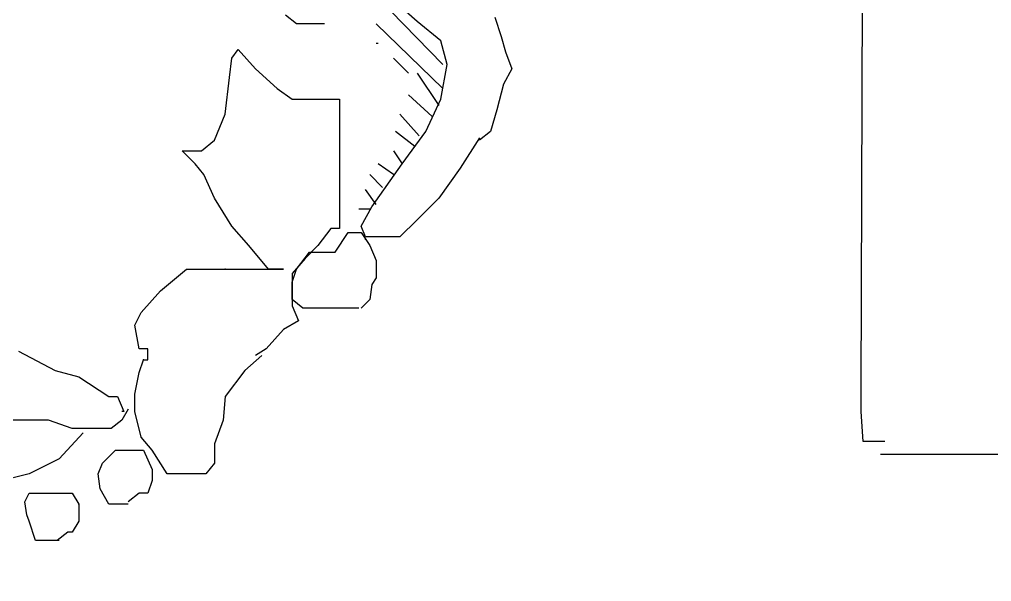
# Model space of a CAD drawing. Extents: x 735054 to 735644, y 4350981 to 4352008.
# Drawn here: x 735081.075 to 735085.585, y 4351835.47 to 4351838.08 of the extents above; entities that cross this region are included whole.
import ezdxf

# ---------------------------------------------------------------- set-up
doc = ezdxf.new("R2010")
doc.units = 0
doc.layers.get('0').update_dxf_attribs({"linetype": 'CONTINUOUS'})

msp = doc.modelspace()

# ---------------------------------------------------------------- linework, layer by layer
at = {"color": 0, "linetype": 'CONTINUOUS'}
for p, q in [((735084.98, 4351836.36), (735084.99, 4351839.22)), ((735084.98, 4351836.36), (735084.99, 4351839.22)), ((735082.68, 4351838.24), (735083.04, 4351837.87)), ((735082.68, 4351838.24), (735083.04, 4351837.87)), ((735082.92, 4351838.07), (735082.83, 4351838.15)), ((735082.92, 4351838.07), (735082.83, 4351838.15)), ((735082.36, 4351838.06), (735082.31, 4351838.1)), ((735082.36, 4351838.06), (735082.31, 4351838.1)), ((735083.28, 4351838.09), (735083.31, 4351838)), ((735083.28, 4351838.09), (735083.31, 4351838)), ((735082.4, 4351838.06), (735082.36, 4351838.06)), ((735082.4, 4351838.06), (735082.36, 4351838.06)), ((735082.49, 4351838.06), (735082.4, 4351838.06)), ((735082.49, 4351838.06), (735082.4, 4351838.06)), ((735083.04, 4351837.76), (735082.73, 4351838.06)), ((735083.04, 4351837.76), (735082.73, 4351838.06)), ((735083.03, 4351837.98), (735082.92, 4351838.07)), ((735083.03, 4351837.98), (735082.92, 4351838.07)), ((735083.31, 4351838), (735083.33, 4351837.93)), ((735083.31, 4351838), (735083.33, 4351837.93)), ((735082.73, 4351837.97), (735082.74, 4351837.97)), ((735082.73, 4351837.97), (735082.74, 4351837.97)), ((735083.06, 4351837.87), (735083.03, 4351837.98)), ((735083.06, 4351837.87), (735083.03, 4351837.98)), ((735082.06, 4351837.9), (735082.09, 4351837.94)), ((735082.06, 4351837.9), (735082.09, 4351837.94)), ((735082.09, 4351837.94), (735082.17, 4351837.85)), ((735082.09, 4351837.94), (735082.17, 4351837.85)), ((735083.33, 4351837.93), (735083.36, 4351837.85)), ((735083.33, 4351837.93), (735083.36, 4351837.85)), ((735082.05, 4351837.81), (735082.06, 4351837.9)), ((735082.05, 4351837.81), (735082.06, 4351837.9)), ((735082.81, 4351837.9), (735082.88, 4351837.83)), ((735082.81, 4351837.9), (735082.88, 4351837.83)), ((735083.03, 4351837.71), (735083.06, 4351837.87)), ((735083.03, 4351837.71), (735083.06, 4351837.87)), ((735082.17, 4351837.85), (735082.27, 4351837.76)), ((735082.17, 4351837.85), (735082.27, 4351837.76)), ((735082.92, 4351837.83), (735083.02, 4351837.68)), ((735082.92, 4351837.83), (735083.02, 4351837.68)), ((735083.36, 4351837.85), (735083.32, 4351837.78)), ((735083.36, 4351837.85), (735083.32, 4351837.78)), ((735082.03, 4351837.64), (735082.05, 4351837.81)), ((735082.03, 4351837.64), (735082.05, 4351837.81)), ((735083.32, 4351837.78), (735083.29, 4351837.66)), ((735083.32, 4351837.78), (735083.29, 4351837.66)), ((735082.27, 4351837.76), (735082.34, 4351837.71)), ((735082.27, 4351837.76), (735082.34, 4351837.71)), ((735082.99, 4351837.63), (735082.88, 4351837.73)), ((735082.99, 4351837.63), (735082.88, 4351837.73)), ((735082.34, 4351837.71), (735082.39, 4351837.71)), ((735082.34, 4351837.71), (735082.39, 4351837.71)), ((735082.39, 4351837.71), (735082.45, 4351837.71)), ((735082.39, 4351837.71), (735082.45, 4351837.71)), ((735082.45, 4351837.71), (735082.52, 4351837.71)), ((735082.45, 4351837.71), (735082.52, 4351837.71)), ((735082.52, 4351837.71), (735082.56, 4351837.71)), ((735082.52, 4351837.71), (735082.56, 4351837.71)), ((735082.56, 4351837.71), (735082.56, 4351837.59)), ((735082.56, 4351837.71), (735082.56, 4351837.59)), ((735082.96, 4351837.56), (735083.03, 4351837.71)), ((735082.96, 4351837.56), (735083.03, 4351837.71)), ((735081.98, 4351837.52), (735082.03, 4351837.64)), ((735081.98, 4351837.52), (735082.03, 4351837.64)), ((735082.84, 4351837.64), (735082.93, 4351837.54)), ((735082.84, 4351837.64), (735082.93, 4351837.54)), ((735083.29, 4351837.66), (735083.26, 4351837.56)), ((735083.29, 4351837.66), (735083.26, 4351837.56)), ((735082.56, 4351837.59), (735082.56, 4351837.5)), ((735082.56, 4351837.59), (735082.56, 4351837.5)), ((735082.91, 4351837.49), (735082.82, 4351837.56)), ((735082.91, 4351837.49), (735082.82, 4351837.56)), ((735082.85, 4351837.41), (735082.96, 4351837.56)), ((735082.85, 4351837.41), (735082.96, 4351837.56)), ((735083.26, 4351837.56), (735083.21, 4351837.52)), ((735083.26, 4351837.56), (735083.21, 4351837.52)), ((735081.92, 4351837.47), (735081.98, 4351837.52)), ((735081.92, 4351837.47), (735081.98, 4351837.52)), ((735083.21, 4351837.53), (735083.12, 4351837.39)), ((735083.21, 4351837.53), (735083.12, 4351837.39)), ((735081.89, 4351837.41), (735081.83, 4351837.47)), ((735081.83, 4351837.47), (735081.92, 4351837.47)), ((735081.89, 4351837.41), (735081.83, 4351837.47)), ((735081.83, 4351837.47), (735081.92, 4351837.47)), ((735082.56, 4351837.5), (735082.56, 4351837.4)), ((735082.56, 4351837.5), (735082.56, 4351837.4)), ((735082.81, 4351837.47), (735082.85, 4351837.41)), ((735082.81, 4351837.47), (735082.85, 4351837.41)), ((735081.93, 4351837.36), (735081.89, 4351837.41)), ((735081.93, 4351837.36), (735081.89, 4351837.41)), ((735082.56, 4351837.4), (735082.56, 4351837.3)), ((735082.56, 4351837.4), (735082.56, 4351837.3)), ((735082.71, 4351837.21), (735082.85, 4351837.41)), ((735082.71, 4351837.21), (735082.85, 4351837.41)), ((735082.81, 4351837.36), (735082.74, 4351837.41)), ((735082.81, 4351837.36), (735082.74, 4351837.41)), ((735083.12, 4351837.39), (735083.02, 4351837.25)), ((735083.12, 4351837.39), (735083.02, 4351837.25)), ((735081.98, 4351837.25), (735081.93, 4351837.36)), ((735081.98, 4351837.25), (735081.93, 4351837.36)), ((735082.7, 4351837.36), (735082.76, 4351837.3)), ((735082.7, 4351837.36), (735082.76, 4351837.3)), ((735082.56, 4351837.3), (735082.56, 4351837.18)), ((735082.56, 4351837.3), (735082.56, 4351837.18)), ((735082.73, 4351837.22), (735082.68, 4351837.29)), ((735082.73, 4351837.22), (735082.68, 4351837.29)), ((735082.06, 4351837.12), (735081.98, 4351837.25)), ((735082.06, 4351837.12), (735081.98, 4351837.25)), ((735083.02, 4351837.25), (735082.92, 4351837.15)), ((735083.02, 4351837.25), (735082.92, 4351837.15)), ((735082.65, 4351837.2), (735082.7, 4351837.2)), ((735082.65, 4351837.2), (735082.7, 4351837.2)), ((735082.66, 4351837.12), (735082.71, 4351837.21)), ((735082.66, 4351837.12), (735082.71, 4351837.21)), ((735082.56, 4351837.18), (735082.56, 4351837.11)), ((735082.56, 4351837.18), (735082.56, 4351837.11)), ((735082.92, 4351837.15), (735082.84, 4351837.07)), ((735082.92, 4351837.15), (735082.84, 4351837.07)), ((735082.14, 4351837.03), (735082.06, 4351837.12)), ((735082.14, 4351837.03), (735082.06, 4351837.12)), ((735082.52, 4351837.11), (735082.46, 4351837.03)), ((735082.52, 4351837.11), (735082.46, 4351837.03)), ((735082.56, 4351837.11), (735082.52, 4351837.11)), ((735082.56, 4351837.11), (735082.52, 4351837.11)), ((735082.68, 4351837.07), (735082.66, 4351837.12)), ((735082.68, 4351837.07), (735082.66, 4351837.12)), ((735082.54, 4351837), (735082.6, 4351837.09)), ((735082.54, 4351837), (735082.6, 4351837.09)), ((735082.6, 4351837.09), (735082.66, 4351837.09)), ((735082.6, 4351837.09), (735082.66, 4351837.09)), ((735082.66, 4351837.09), (735082.7, 4351837.03)), ((735082.66, 4351837.09), (735082.7, 4351837.03)), ((735082.7, 4351837.07), (735082.68, 4351837.07)), ((735082.7, 4351837.07), (735082.68, 4351837.07)), ((735082.76, 4351837.07), (735082.7, 4351837.07)), ((735082.76, 4351837.07), (735082.7, 4351837.07)), ((735082.84, 4351837.07), (735082.76, 4351837.07)), ((735082.84, 4351837.07), (735082.76, 4351837.07)), ((735082.23, 4351836.92), (735082.14, 4351837.03)), ((735082.23, 4351836.92), (735082.14, 4351837.03)), ((735082.46, 4351837.03), (735082.4, 4351836.97)), ((735082.46, 4351837.03), (735082.4, 4351836.97)), ((735082.7, 4351837.03), (735082.73, 4351836.96)), ((735082.7, 4351837.03), (735082.73, 4351836.96)), ((735082.4, 4351836.97), (735082.34, 4351836.9)), ((735082.4, 4351836.97), (735082.34, 4351836.9)), ((735082.36, 4351836.92), (735082.42, 4351837)), ((735082.36, 4351836.92), (735082.42, 4351837)), ((735082.42, 4351837), (735082.48, 4351837)), ((735082.42, 4351837), (735082.48, 4351837)), ((735082.48, 4351837), (735082.54, 4351837)), ((735082.48, 4351837), (735082.54, 4351837)), ((735081.73, 4351836.82), (735081.85, 4351836.92)), ((735081.73, 4351836.82), (735081.85, 4351836.92)), ((735081.85, 4351836.92), (735081.9, 4351836.92)), ((735081.85, 4351836.92), (735081.9, 4351836.92)), ((735081.9, 4351836.92), (735081.96, 4351836.92)), ((735081.9, 4351836.92), (735081.96, 4351836.92)), ((735081.96, 4351836.92), (735082.03, 4351836.92)), ((735081.96, 4351836.92), (735082.03, 4351836.92)), ((735082.03, 4351836.92), (735082.05, 4351836.92)), ((735082.03, 4351836.92), (735082.05, 4351836.92)), ((735082.05, 4351836.92), (735082.16, 4351836.92)), ((735082.05, 4351836.92), (735082.16, 4351836.92)), ((735082.16, 4351836.92), (735082.24, 4351836.92)), ((735082.16, 4351836.92), (735082.24, 4351836.92)), ((735082.3, 4351836.92), (735082.23, 4351836.92)), ((735082.3, 4351836.92), (735082.23, 4351836.92)), ((735082.24, 4351836.92), (735082.3, 4351836.92)), ((735082.24, 4351836.92), (735082.3, 4351836.92)), ((735082.34, 4351836.86), (735082.36, 4351836.92)), ((735082.34, 4351836.86), (735082.36, 4351836.92)), ((735082.73, 4351836.96), (735082.73, 4351836.88)), ((735082.73, 4351836.96), (735082.73, 4351836.88)), ((735082.34, 4351836.9), (735082.34, 4351836.85)), ((735082.34, 4351836.9), (735082.34, 4351836.85)), ((735082.73, 4351836.88), (735082.71, 4351836.85)), ((735082.73, 4351836.88), (735082.71, 4351836.85)), ((735082.34, 4351836.78), (735082.34, 4351836.86)), ((735082.34, 4351836.78), (735082.34, 4351836.86)), ((735082.34, 4351836.85), (735082.34, 4351836.75)), ((735082.34, 4351836.85), (735082.34, 4351836.75)), ((735082.71, 4351836.85), (735082.7, 4351836.78)), ((735082.71, 4351836.85), (735082.7, 4351836.78)), ((735081.64, 4351836.72), (735081.73, 4351836.82)), ((735081.64, 4351836.72), (735081.73, 4351836.82)), ((735082.39, 4351836.74), (735082.34, 4351836.78)), ((735082.39, 4351836.74), (735082.34, 4351836.78)), ((735082.34, 4351836.75), (735082.37, 4351836.68)), ((735082.34, 4351836.75), (735082.37, 4351836.68)), ((735082.42, 4351836.74), (735082.39, 4351836.74)), ((735082.42, 4351836.74), (735082.39, 4351836.74)), ((735082.48, 4351836.74), (735082.42, 4351836.74)), ((735082.48, 4351836.74), (735082.42, 4351836.74)), ((735082.56, 4351836.74), (735082.48, 4351836.74)), ((735082.56, 4351836.74), (735082.48, 4351836.74)), ((735082.65, 4351836.74), (735082.56, 4351836.74)), ((735082.65, 4351836.74), (735082.56, 4351836.74)), ((735082.7, 4351836.78), (735082.66, 4351836.74)), ((735082.7, 4351836.78), (735082.66, 4351836.74)), ((735081.61, 4351836.66), (735081.64, 4351836.72)), ((735081.61, 4351836.66), (735081.64, 4351836.72)), ((735081.63, 4351836.55), (735081.61, 4351836.66)), ((735081.63, 4351836.55), (735081.61, 4351836.66)), ((735082.37, 4351836.68), (735082.3, 4351836.64)), ((735082.37, 4351836.68), (735082.3, 4351836.64)), ((735082.3, 4351836.64), (735082.22, 4351836.55)), ((735082.3, 4351836.64), (735082.22, 4351836.55)), ((735081.07, 4351836.54), (735081.24, 4351836.45)), ((735081.07, 4351836.54), (735081.24, 4351836.45)), ((735081.67, 4351836.55), (735081.63, 4351836.55)), ((735081.67, 4351836.55), (735081.63, 4351836.55)), ((735081.67, 4351836.5), (735081.67, 4351836.55)), ((735081.67, 4351836.5), (735081.67, 4351836.55)), ((735082.2, 4351836.52), (735082.12, 4351836.45)), ((735082.2, 4351836.52), (735082.12, 4351836.45)), ((735082.22, 4351836.55), (735082.17, 4351836.52)), ((735082.22, 4351836.55), (735082.17, 4351836.52)), ((735081.63, 4351836.44), (735081.65, 4351836.5)), ((735081.63, 4351836.44), (735081.65, 4351836.5)), ((735081.65, 4351836.5), (735081.67, 4351836.5)), ((735081.65, 4351836.5), (735081.67, 4351836.5)), ((735081.24, 4351836.45), (735081.35, 4351836.42)), ((735081.24, 4351836.45), (735081.35, 4351836.42)), ((735081.35, 4351836.42), (735081.49, 4351836.33)), ((735081.35, 4351836.42), (735081.49, 4351836.33)), ((735081.61, 4351836.34), (735081.63, 4351836.44)), ((735081.61, 4351836.34), (735081.63, 4351836.44)), ((735082.12, 4351836.45), (735082.03, 4351836.33)), ((735082.12, 4351836.45), (735082.03, 4351836.33)), ((735081.49, 4351836.33), (735081.53, 4351836.33)), ((735081.49, 4351836.33), (735081.53, 4351836.33)), ((735081.53, 4351836.33), (735081.56, 4351836.26)), ((735081.53, 4351836.33), (735081.56, 4351836.26)), ((735081.61, 4351836.26), (735081.61, 4351836.34)), ((735081.61, 4351836.26), (735081.61, 4351836.34)), ((735082.03, 4351836.33), (735082.02, 4351836.22)), ((735082.03, 4351836.33), (735082.02, 4351836.22)), ((735084.98, 4351836.26), (735084.98, 4351836.36)), ((735084.98, 4351836.26), (735084.98, 4351836.36)), ((735081.58, 4351836.27), (735081.55, 4351836.22)), ((735081.58, 4351836.27), (735081.55, 4351836.22)), ((735081.56, 4351836.26), (735081.55, 4351836.26)), ((735081.56, 4351836.26), (735081.55, 4351836.26)), ((735081.64, 4351836.14), (735081.61, 4351836.26)), ((735081.64, 4351836.14), (735081.61, 4351836.26)), ((735084.99, 4351836.12), (735084.98, 4351836.26)), ((735084.99, 4351836.12), (735084.98, 4351836.26)), ((735081.1, 4351836.22), (735081.03, 4351836.22)), ((735081.1, 4351836.22), (735081.03, 4351836.22)), ((735081.21, 4351836.22), (735081.1, 4351836.22)), ((735081.21, 4351836.22), (735081.1, 4351836.22)), ((735081.32, 4351836.18), (735081.21, 4351836.22)), ((735081.32, 4351836.18), (735081.21, 4351836.22)), ((735081.55, 4351836.22), (735081.5, 4351836.18)), ((735081.55, 4351836.22), (735081.5, 4351836.18)), ((735082.02, 4351836.22), (735081.98, 4351836.11)), ((735082.02, 4351836.22), (735081.98, 4351836.11)), ((735081.37, 4351836.16), (735081.26, 4351836.04)), ((735081.37, 4351836.16), (735081.26, 4351836.04)), ((735081.42, 4351836.18), (735081.32, 4351836.18)), ((735081.42, 4351836.18), (735081.32, 4351836.18)), ((735081.5, 4351836.18), (735081.42, 4351836.18)), ((735081.5, 4351836.18), (735081.42, 4351836.18)), ((735081.69, 4351836.08), (735081.64, 4351836.14)), ((735081.69, 4351836.08), (735081.64, 4351836.14)), ((735081.98, 4351836.11), (735081.98, 4351836.02)), ((735081.98, 4351836.11), (735081.98, 4351836.02)), ((735085, 4351836.12), (735084.99, 4351836.12)), ((735085, 4351836.12), (735084.99, 4351836.12)), ((735085.04, 4351836.12), (735085, 4351836.12)), ((735085.04, 4351836.12), (735085, 4351836.12)), ((735085.09, 4351836.12), (735085.04, 4351836.12)), ((735085.09, 4351836.12), (735085.04, 4351836.12)), ((735081.46, 4351836.02), (735081.52, 4351836.08)), ((735081.46, 4351836.02), (735081.52, 4351836.08)), ((735081.52, 4351836.08), (735081.58, 4351836.08)), ((735081.52, 4351836.08), (735081.58, 4351836.08)), ((735081.58, 4351836.08), (735081.65, 4351836.08)), ((735081.58, 4351836.08), (735081.65, 4351836.08)), ((735081.65, 4351836.08), (735081.69, 4351835.99)), ((735081.65, 4351836.08), (735081.69, 4351835.99)), ((735081.76, 4351835.97), (735081.69, 4351836.08)), ((735081.76, 4351835.97), (735081.69, 4351836.08)), ((735085.26, 4351836.06), (735085.07, 4351836.06)), ((735085.26, 4351836.06), (735085.07, 4351836.06)), ((735085.57, 4351836.06), (735085.26, 4351836.06)), ((735085.57, 4351836.06), (735085.26, 4351836.06)), ((735086.18, 4351836.06), (735085.57, 4351836.06)), ((735086.18, 4351836.06), (735085.57, 4351836.06)), ((735081.26, 4351836.04), (735081.12, 4351835.97)), ((735081.26, 4351836.04), (735081.12, 4351835.97)), ((735081.44, 4351835.97), (735081.46, 4351836.02)), ((735081.44, 4351835.97), (735081.46, 4351836.02)), ((735081.98, 4351836.02), (735081.94, 4351835.97)), ((735081.98, 4351836.02), (735081.94, 4351835.97)), ((735081.12, 4351835.97), (735080.96, 4351835.93)), ((735081.12, 4351835.97), (735080.96, 4351835.93)), ((735081.45, 4351835.9), (735081.44, 4351835.97)), ((735081.45, 4351835.9), (735081.44, 4351835.97)), ((735081.69, 4351835.99), (735081.69, 4351835.94)), ((735081.69, 4351835.99), (735081.69, 4351835.94)), ((735081.83, 4351835.97), (735081.76, 4351835.97)), ((735081.83, 4351835.97), (735081.76, 4351835.97)), ((735081.89, 4351835.97), (735081.83, 4351835.97)), ((735081.89, 4351835.97), (735081.83, 4351835.97)), ((735081.94, 4351835.97), (735081.89, 4351835.97)), ((735081.94, 4351835.97), (735081.89, 4351835.97)), ((735081.69, 4351835.94), (735081.67, 4351835.88)), ((735081.69, 4351835.94), (735081.67, 4351835.88)), ((735081.1, 4351835.84), (735081.12, 4351835.88)), ((735081.1, 4351835.84), (735081.12, 4351835.88)), ((735081.12, 4351835.88), (735081.17, 4351835.88)), ((735081.12, 4351835.88), (735081.17, 4351835.88)), ((735081.17, 4351835.88), (735081.22, 4351835.88)), ((735081.17, 4351835.88), (735081.22, 4351835.88)), ((735081.22, 4351835.88), (735081.26, 4351835.88)), ((735081.22, 4351835.88), (735081.26, 4351835.88)), ((735081.26, 4351835.88), (735081.32, 4351835.88)), ((735081.26, 4351835.88), (735081.32, 4351835.88)), ((735081.32, 4351835.88), (735081.35, 4351835.83)), ((735081.32, 4351835.88), (735081.35, 4351835.83)), ((735081.49, 4351835.83), (735081.45, 4351835.9)), ((735081.49, 4351835.83), (735081.45, 4351835.9)), ((735081.63, 4351835.88), (735081.58, 4351835.84)), ((735081.63, 4351835.88), (735081.58, 4351835.84)), ((735081.67, 4351835.88), (735081.63, 4351835.88)), ((735081.67, 4351835.88), (735081.63, 4351835.88)), ((735081.11, 4351835.78), (735081.1, 4351835.84)), ((735081.11, 4351835.78), (735081.1, 4351835.84)), ((735081.35, 4351835.83), (735081.35, 4351835.75)), ((735081.35, 4351835.83), (735081.35, 4351835.75)), ((735081.53, 4351835.83), (735081.49, 4351835.83)), ((735081.53, 4351835.83), (735081.49, 4351835.83)), ((735081.58, 4351835.83), (735081.53, 4351835.83)), ((735081.58, 4351835.83), (735081.53, 4351835.83)), ((735081.12, 4351835.75), (735081.11, 4351835.78)), ((735081.12, 4351835.75), (735081.11, 4351835.78)), ((735081.15, 4351835.66), (735081.12, 4351835.75)), ((735081.15, 4351835.66), (735081.12, 4351835.75)), ((735081.35, 4351835.75), (735081.32, 4351835.7)), ((735081.35, 4351835.75), (735081.32, 4351835.7)), ((735081.3, 4351835.7), (735081.25, 4351835.66)), ((735081.3, 4351835.7), (735081.25, 4351835.66)), ((735081.32, 4351835.7), (735081.3, 4351835.7)), ((735081.32, 4351835.7), (735081.3, 4351835.7)), ((735081.19, 4351835.66), (735081.15, 4351835.66)), ((735081.19, 4351835.66), (735081.15, 4351835.66)), ((735081.26, 4351835.66), (735081.19, 4351835.66)), ((735081.26, 4351835.66), (735081.19, 4351835.66))]:
    msp.add_line(p, q, dxfattribs=at)
for p in [(735082.68, 4351837.06), (735082.68, 4351837.06), (735082.03, 4351836.92), (735082.03, 4351836.92), (735081.65, 4351836.5), (735081.65, 4351836.5), (735081.35, 4351835.83), (735081.35, 4351835.83)]:
    msp.add_point(p, dxfattribs=at)

# ---------------------------------------------------------------- meshes
mesh = msp.add_polyface(dxfattribs=at)
corners = [(735362.5, 4350981), (735054.5, 4352007.5), (735644, 4350981), (735644, 4352007.5), (735054.5, 4350981)]
mesh.append_faces([[corners[k] for k in face] for face in [(0, 1, 4), (1, 0, 2, 3)]], dxfattribs={"vtx0": -1, "color": 0})
mesh = msp.add_polyface(dxfattribs=at)
corners = [(735345.58, 4351821), (735345.58, 4352001.5), (735064.5, 4352001.5), (735064.5, 4351821)]
mesh.append_faces([[corners[k] for k in face] for face in [(0, 1, 2, 3)]], dxfattribs={"color": 0})

doc.saveas('drawing.dxf')
